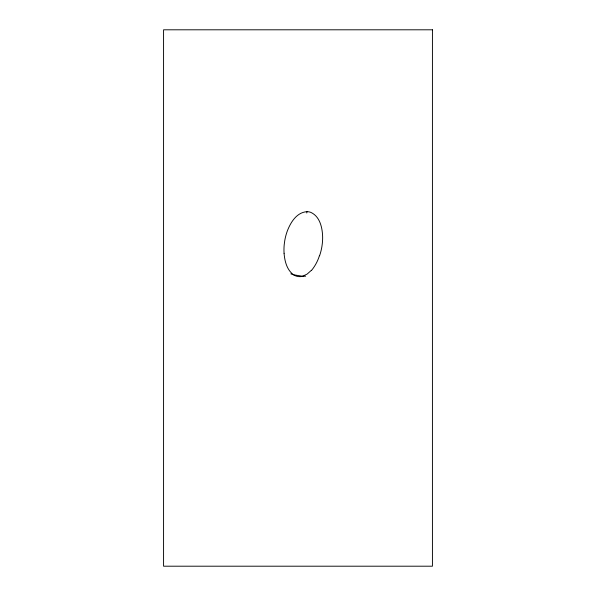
<?xml version="1.0" encoding="UTF-8"?>
<svg xmlns="http://www.w3.org/2000/svg" width="596" height="596" viewBox="0 0 596 596"><rect width="100%" height="100%" fill="white"/><g stroke="black" fill="none" stroke-linecap="round" stroke-linejoin="round"><path stroke-width="0.89" d="M306.798 212.995L307.022 211.677A10.974 10.974 0 0 1 310.836 212.392C319.933 216.504 322.354 227.65 322.63 236.716A53.297 53.297 0 0 1 322.272 243.913L321.907 246.55A56.3 56.3 0 0 1 319.873 254.872L319.575 255.766M311.395 270.308L307.119 274.1L302.604 276.246L293.53 274.786A18.811 10.37 9.1 0 1 290.811 273.817M307.022 211.677C296.674 212.295 290.49 222.531 287.212 231.285A54.258 54.258 0 0 0 284.769 240.568L284.217 244.658A53.051 53.051 0 0 0 284.076 253.278M284.076 253.278C284.694 261.16 286.84 269.869 293.53 274.786A11.093 11.093 0 0 0 302.612 276.283M305.696 276.157A18.811 10.37 9.1 0 1 302.604 276.246M319.426 255.721A43.933 43.933 0 0 1 311.522 270.413M432.428 29.8L163.572 29.8L163.572 566.2L432.428 566.2L432.428 29.8"/></g></svg>
